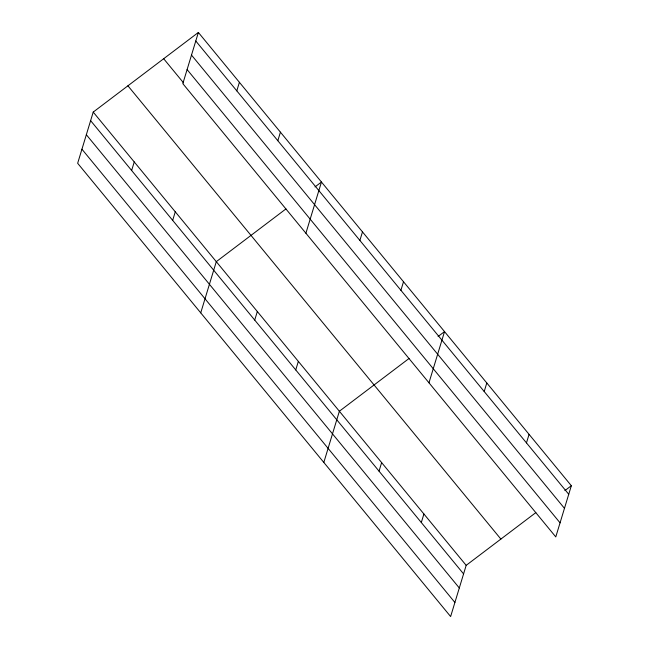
<?xml version="1.0" encoding="UTF-8"?>
<svg xmlns="http://www.w3.org/2000/svg" width="649" height="649" viewBox="0 0 649 649"><rect width="100%" height="100%" fill="white"/><g stroke="black" fill="none" stroke-linecap="round" stroke-linejoin="round"><path stroke-width="0.97" d="M198.375 32.45L182.823 83.648L555.779 536.918L571.339 485.72L198.375 32.45L93.221 112.082L77.661 163.28L450.625 616.55L466.177 565.352L535.839 512.605M131.642 170.492L134.246 161.942M172.675 220.352L175.271 211.801M236.804 90.86L239.4 82.309M200.736 312.859L216.295 261.661L285.958 208.913M277.829 140.719L280.425 132.169M254.724 320.071L257.32 311.52M305.898 233.226L321.45 182.028L315 186.92M295.749 369.93L298.345 361.379M359.879 240.438L362.483 231.888M323.819 462.437L339.37 411.239L409.032 358.491M400.904 290.298L403.508 281.747M379.04 471.166L381.636 462.615M428.973 382.805L444.533 331.607L438.075 336.498M421.315 522.534L423.911 513.984M484.203 391.534L486.799 382.983M526.469 442.902L529.065 434.351M564.881 490.612L571.339 485.72M195.779 41.001L568.743 494.27M191.504 55.076L564.468 508.345M187.099 69.573L560.063 522.843M163.678 58.726L183.545 82.877M127.918 85.806L500.882 539.076M93.221 112.082L466.177 565.352M90.617 120.633L463.581 573.903M86.341 134.708L459.305 587.978M81.936 149.205L454.9 602.475"/></g></svg>
